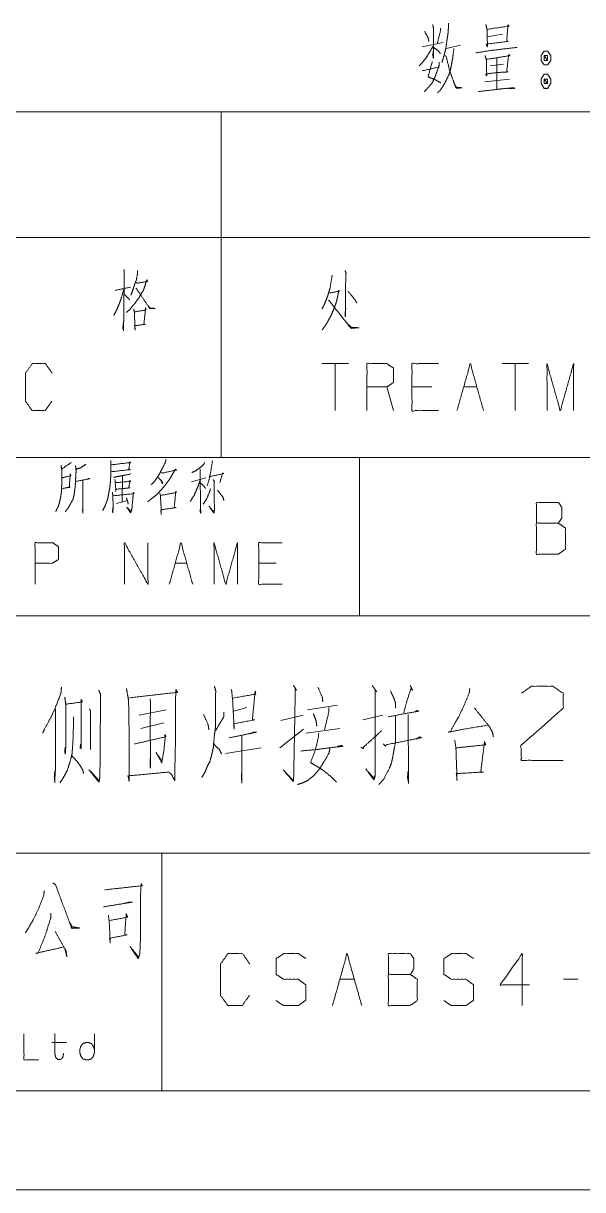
# Model space of a CAD drawing. Header units: millimetres. Extents: x 0 to 210, y 0 to 600.
# Drawn here: x 118 to 146.3, y 0 to 58.9 of the extents above; entities that cross this region are included whole.
import ezdxf

# ---------------------------------------------------------------- set-up
doc = ezdxf.new("R2010")
doc.units = ezdxf.units.MM
doc.layers.add('1', color=7, linetype='Continuous', true_color=0xffffff)

msp = doc.modelspace()

# ---------------------------------------------------------------- linework, layer by layer
at = {"layer": '1', "color": 95, "linetype": 'Continuous', "lineweight": 18}
for p, q in [((141.457, 58.243), (142.237, 58.381)), ((138.179, 57.746), (139.233, 57.967)), ((139.389, 57.663), (140.111, 57.829)), ((141.944, 57.194), (141.944, 55.593)), ((141.613, 56.78), (142.296, 56.863)), ((141.339, 55.979), (142.588, 56.117)), ((103, 54.463), (128, 54.463)), ((128, 54.463), (128, 48.113)), ((128, 54.463), (158, 54.463)), ((103, 48.113), (128, 48.113)), ((128, 48.113), (128, 37)), ((128, 48.113), (158, 48.113)), ((134.449, 41.737), (133.106, 41.737)), ((133.778, 41.737), (133.778, 39.362)), ((143.555, 41.737), (142.212, 41.737)), ((142.884, 41.737), (142.884, 39.362)), ((136.726, 39.362), (136.39, 40.563)), ((138.666, 40.563), (137.659, 40.563)), ((140.271, 40.563), (140.943, 40.563)), ((103, 37), (128, 37)), ((128, 37), (158, 37)), ((123.012, 36.054), (122.996, 34.751)), ((126.507, 35.767), (127.226, 35.966)), ((122.715, 34.663), (123.262, 34.818)), ((125.679, 31.649), (126.273, 31.649)), ((130.798, 31.649), (129.909, 31.649)), ((123.854, 23.976), (125.218, 24.252)), ((128.641, 24.173), (129.309, 24.37)), ((132.369, 24.252), (133.9, 24.488)), ((123.938, 23.307), (125.107, 23.583)), ((131.033, 23.701), (132.147, 23.976)), ((135.18, 23.74), (136.182, 23.976)), ((130.978, 22.323), (132.175, 23.268)), ((132.314, 23.071), (134.012, 23.307)), ((128.223, 22.047), (130.032, 22.323)), ((121.406, 21.142), (121.823, 20.669)), ((134.006, 10.628), (134.747, 10.628)), ((146.062, 10.628), (145.32, 10.628)), ((119.448, 7.431), (120.18, 7.431))]:
    msp.add_line(p, q, dxfattribs=at)
at = {"layer": '1', "color": 132, "linetype": 'Continuous', "lineweight": 18}
for p, q in [((25, 37), (205, 37)), ((135, 37), (135, 29)), ((25, 29), (205, 29)), ((75, 17), (184, 17)), ((125, 17), (125, 5)), ((25, 5), (205, 5)), ((25, 5), (205, 5)), ((0, 0), (210, 0))]:
    msp.add_line(p, q, dxfattribs=at)
at = {"layer": '1', "color": 95, "linetype": 'Continuous', "lineweight": 18}
for points, knots in [([(138.296, 58.519), (138.472, 58.215), (138.511, 58.022)], [0, 0, 0.640213, 1, 1]), ([(138.706, 58.877), (138.745, 58.684), (138.745, 57.166), (138.706, 57.359), (138.745, 57.525)], [0, 0, 0.094656, 0.82364, 0.918296, 1, 1]), ([(139.096, 58.684), (139.096, 58.546), (138.94, 57.911)], [0, 0, 0.174302, 1, 1]), ([(139.506, 58.933), (139.506, 58.767), (139.486, 58.463), (139.428, 58.077), (139.369, 57.663), (139.291, 57.332), (139.194, 57.028), (139.174, 56.945)], [0, 0, 0.08186, 0.232244, 0.425429, 0.632112, 0.800315, 0.957949, 1, 1]), ([(141.398, 58.877), (141.457, 58.601), (141.476, 57.746), (141.418, 57.884), (142.51, 58.022), (142.452, 58.022), (142.51, 58.85), (142.569, 58.795), (141.457, 58.629)], [0, 0, 0.062937, 0.253847, 0.287286, 0.532982, 0.54604, 0.731205, 0.749153, 1, 1]), ([(138.725, 57.773), (138.55, 57.47), (138.374, 57.194), (138.199, 56.973), (138.023, 56.78)], [0, 0, 0.287234, 0.55514, 0.786182, 1, 1]), ([(138.745, 57.718), (138.979, 57.553), (139.096, 57.415)], [0, 0, 0.61312, 1, 1]), ([(139.779, 57.663), (139.721, 57.194), (139.662, 56.863), (139.604, 56.587), (139.525, 56.338), (139.369, 56.007), (139.233, 55.759), (139.077, 55.538), (138.96, 55.427)], [0, 0, 0.194373, 0.332632, 0.448612, 0.555645, 0.70616, 0.822691, 0.933849, 1, 1]), ([(139.35, 57.304), (139.389, 57.249), (139.584, 56.476), (139.721, 56.117), (139.857, 55.731), (139.896, 55.648), (140.189, 55.676), (139.896, 55.703), (139.799, 55.869)], [0, 0, 0.026719, 0.341742, 0.49348, 0.655461, 0.691639, 0.807835, 0.924032, 1, 1]), ([(140.891, 57.442), (141.593, 57.553), (142.979, 57.718)], [0, 0, 0.337591, 1, 1]), ([(141.359, 57.304), (141.418, 57.083), (141.437, 56.421), (141.437, 56.283), (141.379, 56.366), (141.983, 56.449), (142.53, 56.476), (142.452, 56.504), (142.549, 57.359), (142.627, 57.304), (141.964, 57.194), (141.418, 57.111)], [0, 0, 0.050172, 0.195727, 0.226037, 0.248309, 0.382413, 0.50257, 0.520754, 0.709898, 0.730897, 0.878623, 1, 1]), ([(144.519, 57.525), (144.344, 57.525), (144.188, 57.304), (144.188, 57.056), (144.344, 56.835), (144.519, 56.835), (144.676, 57.056), (144.676, 57.304), (144.519, 57.525)], [0, 0, 0.091008, 0.231142, 0.359867, 0.500003, 0.591011, 0.731144, 0.859869, 1, 1]), ([(144.344, 57.056), (144.519, 57.056), (144.344, 57.304), (144.344, 57.056)], [0, 0, 0.241158, 0.658899, 1, 1]), ([(144.519, 57.056), (144.519, 57.304), (144.344, 57.304)], [0, 0, 0.585824, 1, 1]), ([(138.179, 56.531), (139.018, 56.725), (139.038, 56.973), (139.038, 56.863), (138.94, 56.531), (138.803, 56.173), (138.667, 55.897), (138.511, 55.731), (138.374, 55.565), (138.277, 55.483)], [0, 0, 0.304471, 0.392579, 0.431618, 0.553711, 0.68947, 0.798367, 0.878843, 0.95475, 1, 1]), ([(138.686, 57.001), (138.472, 56.228), (138.608, 56.173), (138.764, 56.117), (138.921, 56.035), (139.116, 55.924)], [0, 0, 0.529107, 0.626295, 0.735531, 0.852101, 1, 1]), ([(144.676, 56.117), (144.519, 56.366), (144.344, 56.366), (144.188, 56.117), (144.188, 55.897), (144.344, 55.648), (144.519, 55.648), (144.676, 55.897), (144.676, 56.117)], [0, 0, 0.1492, 0.23851, 0.387713, 0.5, 0.649203, 0.738513, 0.887713, 1, 1]), ([(144.344, 56.117), (144.344, 55.897), (144.519, 55.897)], [0, 0, 0.556987, 1, 1]), ([(144.519, 56.117), (144.344, 56.117), (144.519, 55.897), (144.519, 56.117)], [0, 0, 0.258817, 0.674597, 1, 1]), ([(141.027, 55.483), (141.944, 55.593), (142.393, 55.648), (142.862, 55.648), (142.803, 55.676), (142.51, 55.648)], [0, 0, 0.419317, 0.624577, 0.837164, 0.866542, 1, 1]), ([(123.089, 46.5), (123.107, 46.35), (123.071, 43.425), (123.036, 43.55), (123.071, 43.875)], [0, 0, 0.04275, 0.870701, 0.907469, 1, 1]), ([(123.708, 45.85), (123.761, 45.8), (124.291, 45.9), (124.255, 45.975), (124.167, 45.725), (124.079, 45.45), (123.973, 45.275), (123.884, 45.125), (123.637, 44.775), (123.531, 44.65), (123.389, 44.475), (123.213, 44.325)], [0, 0, 0.027219, 0.228749, 0.259717, 0.35875, 0.466631, 0.543056, 0.608079, 0.768168, 0.829391, 0.913418, 1, 1]), ([(123.778, 46.45), (123.778, 46.3), (123.725, 46), (123.601, 45.65), (123.513, 45.375), (123.442, 45.2)], [0, 0, 0.115078, 0.348802, 0.633598, 0.855202, 1, 1]), ([(133.619, 46.2), (133.601, 46.05), (133.513, 45.55), (133.407, 45.2), (133.318, 44.95), (133.212, 44.7), (133.106, 44.5)], [0, 0, 0.084492, 0.368532, 0.573115, 0.721449, 0.873364, 1, 1]), ([(134.273, 46.45), (134.326, 46.325), (134.308, 46.2), (134.29, 44.125), (134.273, 44.25), (134.308, 44.525)], [0, 0, 0.049544, 0.095608, 0.852769, 0.898833, 1, 1]), ([(123.089, 45.5), (122.965, 45.075), (122.859, 44.775), (122.735, 44.475), (122.576, 44.175)], [0, 0, 0.310644, 0.533953, 0.761693, 1, 1]), ([(122.647, 45.45), (122.682, 45.45), (123.425, 45.6)], [0, 0, 0.044603, 1, 1]), ([(123.69, 45.55), (123.725, 45.525), (124.397, 44.525), (124.662, 44.525), (124.397, 44.55), (124.308, 44.675)], [0, 0, 0.022404, 0.645772, 0.782972, 0.920781, 1, 1]), ([(133.442, 45.3), (134.007, 45.4), (133.954, 45.45), (133.919, 45.225), (133.848, 44.9), (133.778, 44.7), (133.672, 44.425), (133.583, 44.2), (133.442, 43.95), (133.336, 43.75), (133.124, 43.45)], [0, 0, 0.202442, 0.228128, 0.308404, 0.425633, 0.500399, 0.604283, 0.689484, 0.790716, 0.870504, 1, 1]), ([(123.089, 45.25), (123.336, 45.025), (123.372, 44.95)], [0, 0, 0.801336, 1, 1]), ([(133.442, 44.95), (134.573, 43.525), (134.98, 43.55), (134.962, 43.55), (134.591, 43.575), (134.396, 43.75)], [0, 0, 0.632182, 0.773704, 0.779845, 0.909107, 1, 1]), ([(134.432, 45.375), (134.467, 45.35), (134.785, 44.95), (134.874, 44.8)], [0, 0, 0.059427, 0.761012, 1, 1]), ([(123.584, 44.5), (123.619, 44.325), (123.655, 43.425), (123.637, 43.65), (124.167, 43.725), (124.096, 43.725), (124.185, 44.55), (124.202, 44.45), (123.619, 44.35)], [0, 0, 0.051988, 0.314259, 0.379979, 0.535919, 0.556507, 0.798111, 0.82768, 1, 1]), ([(119.441, 39.838), (119.106, 39.362), (118.452, 39.362), (118.116, 39.838), (118.116, 41.263), (118.452, 41.737), (119.123, 41.737), (119.459, 41.263)], [0, 0, 0.114569, 0.243367, 0.357936, 0.638584, 0.753153, 0.885432, 1, 1]), ([(135.383, 39.362), (135.383, 41.737), (136.39, 41.737), (136.726, 41.513), (136.726, 40.788), (136.39, 40.563), (135.383, 40.563)], [0, 0, 0.400952, 0.571035, 0.639278, 0.761674, 0.829917, 1, 1]), ([(139.002, 39.362), (137.659, 39.362), (137.659, 41.737), (139.002, 41.737)], [0, 0, 0.26539, 0.73461, 1, 1]), ([(139.935, 39.362), (140.607, 41.737), (141.279, 39.362)], [0, 0, 0.5, 1, 1]), ([(144.488, 39.362), (144.488, 41.737), (145.16, 39.362), (145.832, 41.737), (145.832, 39.362)], [0, 0, 0.245192, 0.5, 0.754808, 1, 1]), ([(120.421, 36.739), (120.359, 36.695), (119.937, 36.407), (119.906, 36.584), (119.953, 36.407), (119.953, 35.833), (119.937, 35.48), (119.922, 35.237), (119.89, 34.994), (119.843, 34.774), (119.781, 34.553), (119.703, 34.398), (119.641, 34.266)], [0, 0, 0.024363, 0.186801, 0.243941, 0.302153, 0.485022, 0.597667, 0.675194, 0.753199, 0.825098, 0.89819, 0.953346, 1, 1]), ([(121.155, 36.65), (120.905, 36.474), (120.671, 36.407), (120.64, 36.584), (120.671, 36.319), (120.655, 36.054), (120.64, 35.767), (120.624, 35.524), (120.593, 35.303), (120.562, 35.061), (120.515, 34.884), (120.437, 34.751), (120.359, 34.597), (120.281, 34.464), (120.203, 34.354), (120.124, 34.266)], [0, 0, 0.096321, 0.172939, 0.229417, 0.313418, 0.396987, 0.487496, 0.564125, 0.634337, 0.711437, 0.768975, 0.817389, 0.871906, 0.920319, 0.962889, 1, 1]), ([(122.419, 36.849), (122.434, 36.65), (122.434, 36.297), (122.419, 35.966), (122.403, 35.745), (122.372, 35.458), (122.325, 35.215), (122.278, 34.95), (122.216, 34.751), (122.138, 34.553), (122.013, 34.31)], [0, 0, 0.076502, 0.212087, 0.33934, 0.424292, 0.535106, 0.630037, 0.733303, 0.813246, 0.895185, 1, 1]), ([(122.465, 36.628), (123.433, 36.739), (123.387, 36.783), (123.34, 36.385), (123.418, 36.385), (122.45, 36.275)], [0, 0, 0.391079, 0.41692, 0.577582, 0.608917, 1, 1]), ([(125.212, 36.915), (125.197, 36.761), (125.009, 36.407), (124.9, 36.187), (124.775, 35.988), (124.619, 35.767), (124.463, 35.613)], [0, 0, 0.101774, 0.363751, 0.525154, 0.678922, 0.85608, 1, 1]), ([(127.163, 36.739), (127.132, 36.65), (126.929, 36.474), (126.71, 36.319), (126.523, 36.231)], [0, 0, 0.111852, 0.433096, 0.752713, 1, 1]), ([(127.569, 36.827), (127.553, 36.717), (127.475, 36.253), (127.413, 35.944), (127.304, 35.568)], [0, 0, 0.086565, 0.451628, 0.696475, 1, 1]), ([(119.984, 35.414), (120.015, 35.436), (120.374, 35.502), (120.327, 35.48), (120.374, 36.165), (120.405, 36.076), (119.968, 35.966)], [0, 0, 0.022686, 0.239276, 0.269989, 0.676988, 0.732559, 1, 1]), ([(123.418, 36.187), (123.371, 36.143), (122.981, 36.076), (122.762, 36.032), (122.559, 35.988)], [0, 0, 0.072252, 0.516596, 0.766865, 1, 1]), ([(124.994, 36.231), (125.041, 36.209), (125.743, 36.363), (125.696, 36.407), (125.571, 36.187), (125.431, 35.944), (125.29, 35.745), (125.134, 35.546), (124.963, 35.348), (124.775, 35.149), (124.572, 34.972), (124.416, 34.862), (124.291, 34.751)], [0, 0, 0.017096, 0.254607, 0.275862, 0.359625, 0.452277, 0.53264, 0.616084, 0.702808, 0.792985, 0.881825, 0.94496, 1, 1]), ([(124.822, 35.988), (124.853, 35.966), (125.025, 35.767), (125.041, 35.657), (124.978, 35.811)], [0, 0, 0.066042, 0.519584, 0.712131, 1, 1]), ([(126.945, 36.407), (126.96, 34.663), (126.976, 34.177), (126.945, 34.266), (126.96, 34.464)], [0, 0, 0.691282, 0.883883, 0.921006, 1, 1]), ([(127.444, 36.032), (128.147, 36.187), (128.084, 36.209), (127.944, 35.723)], [0, 0, 0.55707, 0.608361, 1, 1]), ([(120.655, 35.789), (121.358, 35.922), (121.311, 35.944), (121.233, 35.9)], [0, 0, 0.834812, 0.895274, 1, 1]), ([(121.014, 35.833), (121.014, 34.199), (120.999, 34.31), (121.014, 34.487)], [0, 0, 0.849784, 0.907773, 1, 1]), ([(122.637, 35.878), (122.653, 35.723), (122.684, 35.281), (122.668, 35.392), (123.402, 35.458), (123.34, 35.458), (123.387, 35.855), (123.418, 35.789), (122.653, 35.723)], [0, 0, 0.056492, 0.217482, 0.25803, 0.525927, 0.548636, 0.694166, 0.720796, 1, 1]), ([(126.945, 35.855), (126.851, 35.568), (126.742, 35.326), (126.648, 35.083), (126.554, 34.95), (126.445, 34.774)], [0, 0, 0.251918, 0.474133, 0.691325, 0.826698, 1, 1]), ([(126.96, 35.701), (127.163, 35.524), (127.21, 35.436)], [0, 0, 0.729093, 1, 1]), ([(127.46, 35.414), (127.444, 35.303), (127.272, 34.906), (127.101, 34.641)], [0, 0, 0.12962, 0.632946, 1, 1]), ([(127.6, 35.878), (127.678, 35.767), (127.647, 35.789), (127.663, 34.619), (127.663, 34.332), (127.647, 34.177), (127.397, 34.531), (127.647, 34.222)], [0, 0, 0.051678, 0.066295, 0.513631, 0.623345, 0.682723, 0.848096, 1, 1]), ([(122.512, 35.237), (122.528, 35.039), (122.544, 34.531), (122.528, 34.199), (122.512, 34.288), (122.544, 34.509)], [0, 0, 0.147472, 0.523364, 0.768667, 0.835021, 1, 1]), ([(122.544, 35.061), (123.605, 35.171), (123.574, 35.237), (123.558, 35.127), (123.511, 34.619), (123.496, 34.42), (123.433, 34.199), (123.23, 34.487), (123.449, 34.266)], [0, 0, 0.374082, 0.399751, 0.438832, 0.617592, 0.687461, 0.76789, 0.891106, 1, 1]), ([(123.215, 34.95), (123.277, 34.774), (123.308, 34.641)], [0, 0, 0.579211, 1, 1]), ([(124.9, 35.193), (124.931, 35.127), (124.963, 34.575), (124.978, 34.509), (124.978, 34.111), (124.963, 34.288), (124.963, 34.354), (125.728, 34.464), (125.634, 34.464), (125.712, 35.281), (125.743, 35.237), (125.696, 35.215), (124.947, 35.083)], [0, 0, 0.01883, 0.160989, 0.178488, 0.28068, 0.326276, 0.343307, 0.542027, 0.566111, 0.777128, 0.791034, 0.804346, 1, 1]), ([(127.819, 35.348), (128.1, 34.994), (128.147, 34.818)], [0, 0, 0.711827, 1, 1]), ([(143.952, 33.678), (143.952, 34.727), (145.064, 34.727), (145.24, 34.479), (145.24, 33.954), (145.064, 33.678), (143.952, 33.678), (143.952, 32.105), (145.045, 32.105), (145.416, 32.353), (145.416, 33.43), (145.064, 33.678)], [0, 0, 0.115917, 0.238846, 0.272469, 0.330427, 0.366584, 0.489513, 0.663389, 0.784161, 0.833485, 0.952452, 1, 1]), ([(118.594, 30.589), (118.594, 32.687), (119.484, 32.687), (119.78, 32.488), (119.78, 31.848), (119.468, 31.649), (118.594, 31.649)], [0, 0, 0.401145, 0.571312, 0.639588, 0.762043, 0.832818, 1, 1]), ([(123.12, 30.589), (123.12, 32.687), (124.306, 30.589), (124.306, 32.687)], [0, 0, 0.317574, 0.682426, 1, 1]), ([(125.383, 30.589), (125.976, 32.687), (126.569, 30.589)], [0, 0, 0.5, 1, 1]), ([(127.646, 30.589), (127.646, 32.687), (128.239, 30.589), (128.832, 32.687), (128.832, 30.589)], [0, 0, 0.245192, 0.5, 0.754808, 1, 1]), ([(131.095, 30.589), (129.909, 30.589), (129.909, 32.687), (131.095, 32.687)], [0, 0, 0.26539, 0.73461, 1, 1]), ([(119.93, 25.394), (119.903, 25.079), (119.596, 24.291), (119.374, 23.819), (119.068, 23.268), (118.984, 23.071)], [0, 0, 0.125091, 0.459328, 0.665959, 0.915403, 1, 1]), ([(127.666, 25.433), (127.75, 25.157), (127.722, 25.079), (127.722, 23.386), (127.666, 22.992), (127.639, 22.677), (127.611, 22.323), (127.527, 21.969), (127.444, 21.654), (127.305, 21.378), (127.193, 21.102), (127.026, 20.827)], [0, 0, 0.060602, 0.078177, 0.434452, 0.51813, 0.584673, 0.659471, 0.736083, 0.804656, 0.869631, 0.932183, 1, 1]), ([(131.674, 25.472), (131.813, 25.236), (131.757, 25.315), (131.701, 22.126), (131.674, 20.827), (131.674, 20.709), (131.646, 20.63), (131.145, 21.22), (131.646, 20.669)], [0, 0, 0.041664, 0.056319, 0.541001, 0.738479, 0.756428, 0.769119, 0.886808, 1, 1]), ([(132.898, 25.394), (133.121, 24.882), (133.149, 24.646)], [0, 0, 0.701189, 1, 1]), ([(135.653, 25.472), (135.876, 25.157), (135.792, 25.236), (135.792, 21.457), (135.792, 20.906), (135.736, 20.709), (135.319, 21.26), (135.736, 20.787), (135.764, 20.906)], [0, 0, 0.059535, 0.07725, 0.660591, 0.745662, 0.777236, 0.883959, 0.981271, 1, 1]), ([(137.574, 25.472), (137.685, 25.236), (137.601, 25.315), (137.379, 24.606), (137.239, 24.094)], [0, 0, 0.158353, 0.227951, 0.678381, 1, 1]), ([(143.194, 25.079), (143.695, 25.433), (144.781, 25.433), (145.309, 25.079), (145.309, 24.331), (143.166, 22.441), (143.194, 21.693), (145.309, 21.693)], [0, 0, 0.069692, 0.192978, 0.265274, 0.350227, 0.67474, 0.759752, 1, 1]), ([(120.125, 22.362), (120.097, 22.165), (120.125, 22.008), (120.153, 22.48), (120.153, 24.528), (120.097, 24.882), (120.153, 24.528), (120.988, 24.646), (120.932, 24.764), (120.932, 22.638), (120.932, 22.283), (120.877, 22.323), (120.905, 22.52)], [0, 0, 0.027168, 0.049021, 0.113694, 0.393455, 0.442469, 0.491483, 0.60673, 0.624572, 0.915094, 0.963514, 0.972832, 1, 1]), ([(121.823, 25.236), (121.907, 25), (121.879, 21.299), (121.879, 20.945), (121.851, 20.709), (121.823, 20.591), (121.322, 21.22)], [0, 0, 0.045805, 0.722404, 0.787183, 0.830668, 0.852852, 1, 1]), ([(123.214, 25.315), (123.297, 24.882), (123.325, 24.685), (123.353, 23.032), (123.353, 20.63), (123.297, 20.906), (125.357, 21.102), (125.496, 20.984), (125.663, 20.669), (125.663, 21.142), (125.691, 22.402), (125.691, 24.685), (125.719, 25.157), (125.719, 25.276), (125.803, 25.118), (125.663, 25.118), (123.325, 24.843)], [0, 0, 0.029673, 0.043048, 0.154311, 0.315885, 0.3348, 0.474008, 0.486289, 0.510273, 0.542058, 0.626839, 0.780466, 0.812306, 0.820252, 0.832244, 0.841608, 1, 1]), ([(124.411, 24.803), (124.439, 24.606), (124.411, 23.189), (124.439, 22.205), (124.439, 21.299), (124.411, 21.417), (124.411, 21.654), (124.439, 21.89)], [0, 0, 0.048467, 0.394055, 0.634095, 0.854845, 0.884428, 0.942015, 1, 1]), ([(128.529, 25.276), (128.585, 24.764), (128.668, 23.268), (128.641, 23.543), (129.698, 23.74), (129.587, 23.74), (129.726, 25.197), (129.754, 25.039), (128.613, 24.843)], [0, 0, 0.082258, 0.321665, 0.365921, 0.537821, 0.55561, 0.789415, 0.814967, 1, 1]), ([(136.571, 25.197), (136.738, 24.843), (136.822, 24.606), (136.822, 24.331)], [0, 0, 0.426775, 0.699744, 1, 1]), ([(140.579, 25.315), (140.551, 25.079), (140.328, 24.567), (140.05, 23.937), (139.855, 23.622), (139.604, 23.15), (139.493, 23.11), (140.272, 23.268), (141.469, 23.465)], [0, 0, 0.05267, 0.176265, 0.328763, 0.410773, 0.529186, 0.555337, 0.731406, 1, 1]), ([(119.624, 24.291), (119.624, 21.22), (119.596, 20.748), (119.596, 20.551), (119.569, 20.866), (119.596, 21.142)], [0, 0, 0.708527, 0.81772, 0.863138, 0.936091, 1, 1]), ([(121.35, 24.291), (121.406, 24.173), (121.406, 22.244)], [0, 0, 0.063394, 1, 1]), ([(133.455, 24.37), (133.455, 24.134), (133.232, 23.228)], [0, 0, 0.202121, 1, 1]), ([(136.46, 23.898), (137.991, 24.173), (137.908, 24.213), (137.796, 24.134)], [0, 0, 0.871827, 0.923568, 1, 1]), ([(140.829, 24.331), (141.581, 23.386), (141.692, 23.189), (141.748, 23.032), (141.776, 22.874)], [0, 0, 0.68581, 0.814278, 0.909157, 1, 1]), ([(120.543, 23.898), (120.543, 23.701), (120.515, 22.756), (120.487, 22.283), (120.459, 21.969), (120.348, 21.575), (120.237, 21.22), (120.097, 20.945), (119.958, 20.709), (119.847, 20.551)], [0, 0, 0.056438, 0.327457, 0.463142, 0.553795, 0.671098, 0.777582, 0.866099, 0.944705, 1, 1]), ([(127.11, 24.016), (127.332, 23.543), (127.36, 23.425), (127.388, 23.228)], [0, 0, 0.61997, 0.764011, 1, 1]), ([(128.14, 24.134), (128.14, 23.898), (127.722, 23.189)], [0, 0, 0.223116, 1, 1]), ([(132.676, 24.055), (132.815, 23.661), (132.843, 23.425)], [0, 0, 0.637102, 1, 1]), ([(136.822, 23.937), (136.822, 22.598), (136.738, 22.165), (136.683, 21.85), (136.627, 21.575), (136.516, 21.299), (136.237, 20.748), (136.098, 20.591), (135.987, 20.472)], [0, 0, 0.364953, 0.485201, 0.572403, 0.649059, 0.730095, 0.898445, 0.955745, 1, 1]), ([(137.462, 24.016), (137.49, 20.551), (137.434, 20.827), (137.462, 21.142)], [0, 0, 0.852944, 0.92216, 1, 1]), ([(123.631, 22.52), (125.162, 22.874), (125.162, 22.992), (125.218, 22.913), (125.19, 22.953), (125.107, 22.165), (125.023, 21.693), (124.995, 21.575), (124.717, 22.087), (125.023, 21.654)], [0, 0, 0.362065, 0.389279, 0.411498, 0.422607, 0.605052, 0.715595, 0.743555, 0.877795, 1, 1]), ([(128.418, 22.835), (129.782, 23.11), (129.643, 23.11), (129.448, 23.032)], [0, 0, 0.79933, 0.879273, 1, 1]), ([(132.926, 23.071), (132.926, 22.874), (132.787, 22.283), (132.536, 21.575), (132.87, 21.378), (133.177, 21.181), (133.566, 20.866), (133.845, 20.591)], [0, 0, 0.061522, 0.251144, 0.486054, 0.607225, 0.720987, 0.877581, 1, 1]), ([(135.068, 22.362), (135.208, 22.283), (135.208, 22.362), (136.126, 23.189)], [0, 0, 0.108449, 0.161851, 1, 1]), ([(127.639, 22.52), (127.917, 22.244), (128.028, 22.008)], [0, 0, 0.599984, 1, 1]), ([(129.058, 22.913), (129.058, 20.551), (129.03, 20.866), (129.058, 21.142)], [0, 0, 0.799288, 0.906275, 1, 1]), ([(132.035, 22.165), (132.87, 22.244), (133.455, 22.323), (134.179, 22.402), (134.095, 22.441), (133.9, 22.402)], [0, 0, 0.342676, 0.583645, 0.881067, 0.918787, 1, 1]), ([(136.21, 22.52), (136.321, 22.402), (136.349, 22.48), (138.13, 22.835), (138.047, 22.874), (137.852, 22.756)], [0, 0, 0.068132, 0.103191, 0.865609, 0.90436, 1, 1]), ([(139.827, 22.717), (139.883, 22.283), (139.938, 20.669), (139.911, 21.024), (141.274, 21.102), (141.135, 21.102), (141.33, 22.638), (141.386, 22.48), (139.911, 22.323)], [0, 0, 0.061404, 0.288537, 0.33852, 0.530642, 0.550214, 0.767871, 0.791361, 1, 1]), ([(120.459, 21.929), (120.71, 21.654), (120.905, 21.378), (121.016, 21.181), (121.044, 21.024)], [0, 0, 0.339803, 0.647745, 0.854089, 1, 1]), ([(133.511, 22.283), (133.455, 22.047), (133.204, 21.614), (132.954, 21.22), (132.676, 20.906), (132.369, 20.669), (132.119, 20.551), (131.868, 20.472)], [0, 0, 0.094942, 0.29066, 0.473213, 0.637644, 0.788926, 0.897275, 1, 1]), ([(119.497, 15.497), (119.619, 15.428), (120.448, 13.22), (120.839, 13.22), (120.473, 13.289), (120.326, 13.531)], [0, 0, 0.039541, 0.70512, 0.815248, 0.920313, 1, 1]), ([(122.13, 15.152), (124.009, 15.359), (123.96, 15.463), (123.935, 14.945), (123.935, 13.013), (123.911, 12.254), (123.887, 11.909), (123.838, 11.737), (123.813, 11.668), (123.399, 12.289), (123.813, 11.771)], [0, 0, 0.26165, 0.277494, 0.349234, 0.616765, 0.721921, 0.769814, 0.794638, 0.804772, 0.908173, 1, 1]), ([(119.058, 15.118), (119.034, 14.876), (118.765, 14.186), (118.521, 13.669), (118.277, 13.255), (118.107, 12.979)], [0, 0, 0.102841, 0.416512, 0.658905, 0.862492, 1, 1]), ([(122.057, 14.29), (123.521, 14.531), (123.374, 14.531), (123.106, 14.462)], [0, 0, 0.777946, 0.854702, 1, 1]), ([(119.399, 13.979), (119.399, 13.772), (119.18, 13.082), (119.204, 13.117), (118.985, 12.53), (118.741, 11.944), (118.643, 11.944), (120.009, 12.254)], [0, 0, 0.05545, 0.249412, 0.26073, 0.428483, 0.598636, 0.624771, 1, 1]), ([(122.301, 13.876), (122.35, 13.462), (122.399, 12.461), (122.374, 12.703), (123.252, 12.875), (123.13, 12.875), (123.204, 13.945), (123.277, 13.772), (122.374, 13.6)], [0, 0, 0.085839, 0.292104, 0.342086, 0.526357, 0.55147, 0.772214, 0.810798, 1, 1]), ([(119.619, 13.048), (120.156, 12.082), (120.204, 11.771), (120.107, 12.151)], [0, 0, 0.610117, 0.783655, 1, 1]), ([(129.441, 9.827), (129.07, 9.303), (128.348, 9.303), (127.977, 9.827), (127.977, 11.401), (128.348, 11.925), (129.09, 11.925), (129.46, 11.401)], [0, 0, 0.114569, 0.243366, 0.357935, 0.638584, 0.753153, 0.885431, 1, 1]), ([(130.787, 9.551), (131.157, 9.303), (131.918, 9.303), (132.289, 9.579), (132.289, 10.352), (131.918, 10.628), (131.177, 10.628), (130.787, 10.876), (130.787, 11.677), (131.177, 11.925), (131.918, 11.925), (132.289, 11.677)], [0, 0, 0.068036, 0.184054, 0.254519, 0.372335, 0.4428, 0.555843, 0.62637, 0.748394, 0.818921, 0.931964, 1, 1]), ([(136.464, 10.876), (136.464, 11.925), (137.576, 11.925), (137.751, 11.677), (137.751, 11.152), (137.576, 10.876), (136.464, 10.876), (136.464, 9.303), (137.556, 9.303), (137.927, 9.551), (137.927, 10.628), (137.576, 10.876)], [0, 0, 0.115917, 0.238846, 0.272469, 0.330428, 0.366584, 0.489513, 0.663389, 0.784161, 0.833485, 0.952452, 1, 1]), ([(139.273, 9.551), (139.643, 9.303), (140.404, 9.303), (140.775, 9.579), (140.775, 10.352), (140.404, 10.628), (139.663, 10.628), (139.273, 10.876), (139.273, 11.677), (139.663, 11.925), (140.404, 11.925), (140.775, 11.677)], [0, 0, 0.068035, 0.184055, 0.254519, 0.372335, 0.442799, 0.555844, 0.62637, 0.748394, 0.81892, 0.931965, 1, 1]), ([(143.604, 10.352), (142.121, 10.352), (143.233, 11.925), (143.233, 9.303)], [0, 0, 0.245869, 0.565295, 1, 1]), ([(118.034, 7.873), (118.034, 6.562), (118.775, 6.562)], [0, 0, 0.638732, 1, 1]), ([(120.043, 6.879), (119.994, 6.686), (119.887, 6.576), (119.75, 6.576), (119.633, 6.686), (119.594, 6.879), (119.594, 7.887)], [0, 0, 0.107406, 0.190396, 0.26402, 0.350758, 0.456999, 1, 1]), ([(121.594, 7.873), (121.594, 6.907), (121.535, 6.727), (121.428, 6.603), (121.292, 6.562), (121.165, 6.562), (121.028, 6.603), (120.921, 6.727), (120.862, 6.907), (120.862, 7.1), (120.921, 7.266), (121.028, 7.39), (121.165, 7.431), (121.292, 7.431), (121.428, 7.39), (121.535, 7.266), (121.594, 7.1)], [0, 0, 0.286726, 0.342739, 0.39146, 0.433824, 0.471471, 0.513835, 0.562556, 0.618569, 0.675914, 0.728049, 0.77677, 0.819134, 0.856781, 0.899145, 0.947866, 1, 1])]:
    msp.add_open_spline(points, degree=1, knots=knots, dxfattribs=at)
msp.add_open_spline([(133.635, 9.303), (134.376, 11.925), (135.118, 9.303)], degree=1, dxfattribs=at)

doc.saveas('drawing.dxf')
